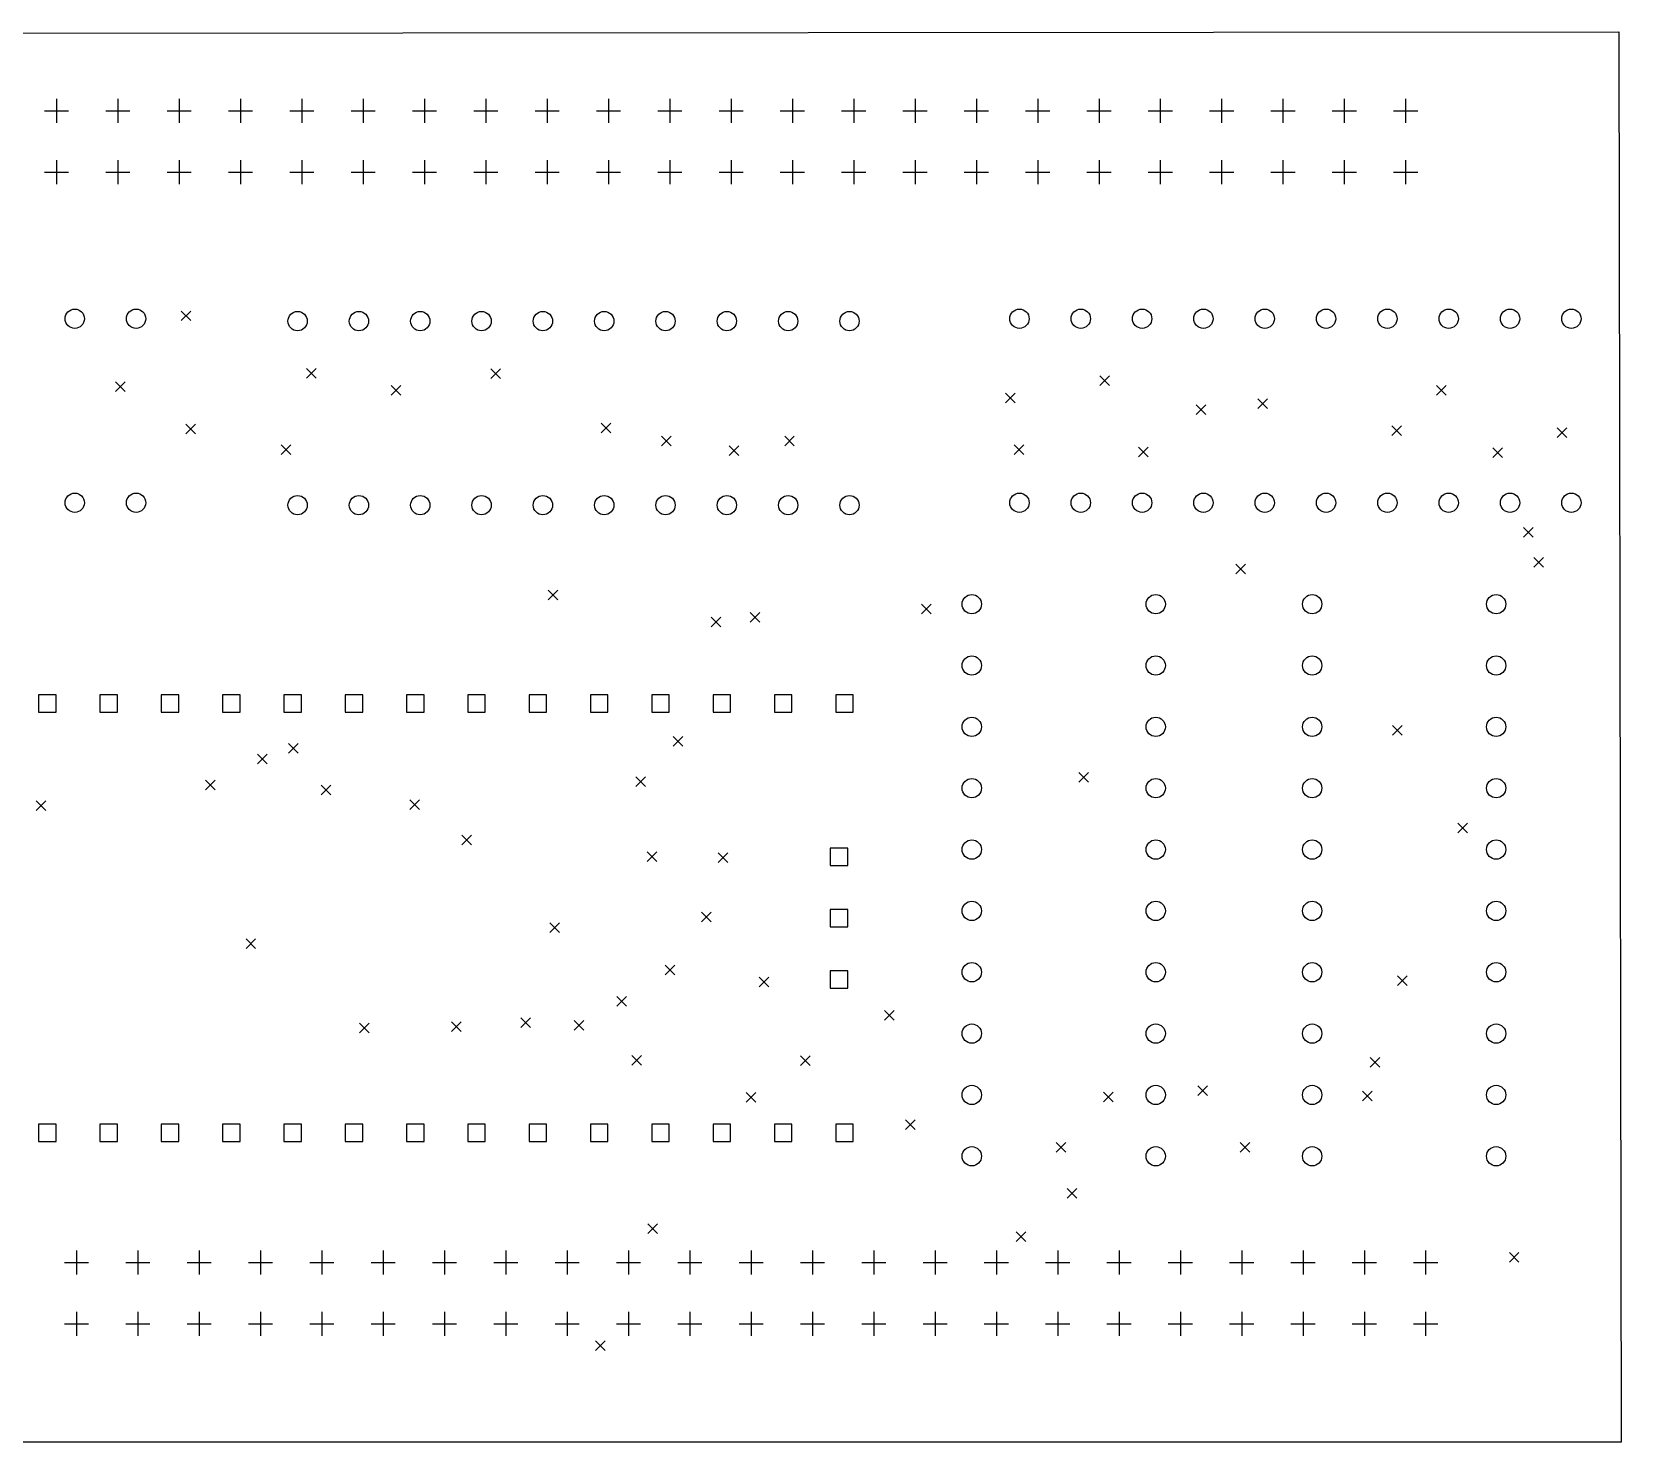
# Model space of a CAD drawing. Extents: x 79 to 212, y -156 to -79.
# Drawn here: x 146.6 to 212.4, y -137.3 to -78.9 of the extents above; entities that cross this region are included whole.
import ezdxf

# ---------------------------------------------------------------- set-up
doc = ezdxf.new("R2010")
doc.units = 0
doc.layers.add('BLACK', color=7, linetype='CONTINUOUS')

msp = doc.modelspace()

# ---------------------------------------------------------------- linework, layer by layer
at = {"layer": 'BLACK', "linetype": 'CONTINUOUS'}
for p, q in [((80, -79), (212.3, -78.9)), ((212.3, -78.9), (212.4, -137.3)), ((147.09, -82.1725), (148.09, -82.1725)), ((147.59, -81.6725), (147.59, -82.6725)), ((149.63, -82.1725), (150.63, -82.1725)), ((150.13, -81.6725), (150.13, -82.6725)), ((152.17, -82.1725), (153.17, -82.1725)), ((152.67, -81.6725), (152.67, -82.6725)), ((154.71, -82.1725), (155.71, -82.1725)), ((155.21, -81.6725), (155.21, -82.6725)), ((157.25, -82.1725), (158.25, -82.1725)), ((157.75, -81.6725), (157.75, -82.6725)), ((159.79, -82.1725), (160.79, -82.1725)), ((160.29, -81.6725), (160.29, -82.6725)), ((162.33, -82.1725), (163.33, -82.1725)), ((162.83, -81.6725), (162.83, -82.6725)), ((164.87, -82.1725), (165.87, -82.1725)), ((165.37, -81.6725), (165.37, -82.6725)), ((167.41, -82.1725), (168.41, -82.1725)), ((167.91, -81.6725), (167.91, -82.6725)), ((169.95, -82.1725), (170.95, -82.1725)), ((170.45, -81.6725), (170.45, -82.6725)), ((172.49, -82.1725), (173.49, -82.1725)), ((172.99, -81.6725), (172.99, -82.6725)), ((175.03, -82.1725), (176.03, -82.1725)), ((175.53, -81.6725), (175.53, -82.6725)), ((177.57, -82.1725), (178.57, -82.1725)), ((178.07, -81.6725), (178.07, -82.6725)), ((180.11, -82.1725), (181.11, -82.1725)), ((180.61, -81.6725), (180.61, -82.6725)), ((182.65, -82.1725), (183.65, -82.1725)), ((183.15, -81.6725), (183.15, -82.6725)), ((185.19, -82.1725), (186.19, -82.1725)), ((185.69, -81.6725), (185.69, -82.6725)), ((187.73, -82.1725), (188.73, -82.1725)), ((188.23, -81.6725), (188.23, -82.6725)), ((190.27, -82.1725), (191.27, -82.1725)), ((190.77, -81.6725), (190.77, -82.6725)), ((192.81, -82.1725), (193.81, -82.1725)), ((193.31, -81.6725), (193.31, -82.6725)), ((195.35, -82.1725), (196.35, -82.1725)), ((195.85, -81.6725), (195.85, -82.6725)), ((197.89, -82.1725), (198.89, -82.1725)), ((198.39, -81.6725), (198.39, -82.6725)), ((200.43, -82.1725), (201.43, -82.1725)), ((200.93, -81.6725), (200.93, -82.6725)), ((202.97, -82.1725), (203.97, -82.1725)), ((203.47, -81.6725), (203.47, -82.6725)), ((147.59, -84.2125), (147.59, -85.2125)), ((150.13, -84.2125), (150.13, -85.2125)), ((152.67, -84.2125), (152.67, -85.2125)), ((155.21, -84.2125), (155.21, -85.2125)), ((157.75, -84.2125), (157.75, -85.2125)), ((160.29, -84.2125), (160.29, -85.2125)), ((162.83, -84.2125), (162.83, -85.2125)), ((165.37, -84.2125), (165.37, -85.2125)), ((167.91, -84.2125), (167.91, -85.2125)), ((170.45, -84.2125), (170.45, -85.2125)), ((172.99, -84.2125), (172.99, -85.2125)), ((175.53, -84.2125), (175.53, -85.2125)), ((178.07, -84.2125), (178.07, -85.2125)), ((180.61, -84.2125), (180.61, -85.2125)), ((183.15, -84.2125), (183.15, -85.2125)), ((185.69, -84.2125), (185.69, -85.2125)), ((188.23, -84.2125), (188.23, -85.2125)), ((190.77, -84.2125), (190.77, -85.2125)), ((193.31, -84.2125), (193.31, -85.2125)), ((195.85, -84.2125), (195.85, -85.2125)), ((198.39, -84.2125), (198.39, -85.2125)), ((200.93, -84.2125), (200.93, -85.2125)), ((203.47, -84.2125), (203.47, -85.2125)), ((147.09, -84.7125), (148.09, -84.7125)), ((149.63, -84.7125), (150.63, -84.7125)), ((152.17, -84.7125), (153.17, -84.7125)), ((154.71, -84.7125), (155.71, -84.7125)), ((157.25, -84.7125), (158.25, -84.7125)), ((159.79, -84.7125), (160.79, -84.7125)), ((162.33, -84.7125), (163.33, -84.7125)), ((164.87, -84.7125), (165.87, -84.7125)), ((167.41, -84.7125), (168.41, -84.7125)), ((169.95, -84.7125), (170.95, -84.7125)), ((172.49, -84.7125), (173.49, -84.7125)), ((175.03, -84.7125), (176.03, -84.7125)), ((177.57, -84.7125), (178.57, -84.7125)), ((180.11, -84.7125), (181.11, -84.7125)), ((182.65, -84.7125), (183.65, -84.7125)), ((185.19, -84.7125), (186.19, -84.7125)), ((187.73, -84.7125), (188.73, -84.7125)), ((190.27, -84.7125), (191.27, -84.7125)), ((192.81, -84.7125), (193.81, -84.7125)), ((195.35, -84.7125), (196.35, -84.7125)), ((197.89, -84.7125), (198.89, -84.7125)), ((200.43, -84.7125), (201.43, -84.7125)), ((202.97, -84.7125), (203.97, -84.7125)), ((152.753, -90.4609), (153.153, -90.8609)), ((153.153, -90.4609), (152.753, -90.8609)), ((150.032, -93.3971), (150.432, -93.7971)), ((150.432, -93.3971), (150.032, -93.7971)), ((157.95, -92.8461), (158.35, -93.2461)), ((158.35, -92.8461), (157.95, -93.2461)), ((165.575, -92.852), (165.975, -93.252)), ((165.975, -92.852), (165.575, -93.252)), ((190.8, -93.15), (191.2, -93.55)), ((191.2, -93.15), (190.8, -93.55)), ((161.45, -93.55), (161.85, -93.95)), ((161.85, -93.55), (161.45, -93.95)), ((186.893, -93.8665), (187.293, -94.2665)), ((187.293, -93.8665), (186.893, -94.2665)), ((197.35, -94.1), (197.75, -94.5)), ((197.75, -94.1), (197.35, -94.5)), ((204.75, -93.55), (205.15, -93.95)), ((205.15, -93.55), (204.75, -93.95)), ((194.8, -94.35), (195.2, -94.75)), ((195.2, -94.35), (194.8, -94.75)), ((152.95, -95.15), (153.35, -95.55)), ((153.35, -95.15), (152.95, -95.55)), ((170.15, -95.1), (170.55, -95.5)), ((170.55, -95.1), (170.15, -95.5)), ((202.899, -95.2211), (203.299, -95.6211)), ((203.299, -95.2211), (202.899, -95.6211)), ((209.75, -95.3), (210.15, -95.7)), ((210.15, -95.3), (209.75, -95.7)), ((156.9, -96), (157.3, -96.4)), ((157.3, -96), (156.9, -96.4)), ((172.65, -95.65), (173.05, -96.05)), ((173.05, -95.65), (172.65, -96.05)), ((175.45, -96.05), (175.85, -96.45)), ((175.85, -96.05), (175.45, -96.45)), ((177.75, -95.65), (178.15, -96.05)), ((178.15, -95.65), (177.75, -96.05)), ((187.25, -96), (187.65, -96.4)), ((187.65, -96), (187.25, -96.4)), ((192.4, -96.1), (192.8, -96.5)), ((192.8, -96.1), (192.4, -96.5)), ((207.089, -96.1301), (207.489, -96.5301)), ((207.489, -96.1301), (207.089, -96.5301)), ((208.354, -99.4238), (208.754, -99.8238)), ((208.754, -99.4238), (208.354, -99.8238)), ((208.776, -100.663), (209.176, -101.063)), ((209.176, -100.663), (208.776, -101.063)), ((196.44, -100.95), (196.84, -101.35)), ((196.84, -100.95), (196.44, -101.35)), ((167.949, -102.027), (168.349, -102.427)), ((168.349, -102.027), (167.949, -102.427)), ((183.416, -102.603), (183.816, -103.003)), ((183.816, -102.603), (183.416, -103.003)), ((174.7, -103.143), (175.1, -103.543)), ((175.1, -103.143), (174.7, -103.543)), ((176.315, -102.941), (176.715, -103.341)), ((176.715, -102.941), (176.315, -103.341)), ((147.571, -106.349), (146.849, -106.349)), ((146.849, -106.349), (146.849, -107.071)), ((147.571, -107.071), (147.571, -106.349)), ((150.111, -106.349), (149.389, -106.349)), ((149.389, -106.349), (149.389, -107.071)), ((150.111, -107.071), (150.111, -106.349)), ((152.651, -106.349), (151.929, -106.349)), ((151.929, -106.349), (151.929, -107.071)), ((152.651, -107.071), (152.651, -106.349)), ((155.191, -106.349), (154.469, -106.349)), ((154.469, -106.349), (154.469, -107.071)), ((155.191, -107.071), (155.191, -106.349)), ((157.731, -106.349), (157.009, -106.349)), ((157.009, -106.349), (157.009, -107.071)), ((157.731, -107.071), (157.731, -106.349)), ((160.271, -106.349), (159.549, -106.349)), ((159.549, -106.349), (159.549, -107.071)), ((160.271, -107.071), (160.271, -106.349)), ((162.811, -106.349), (162.089, -106.349)), ((162.089, -106.349), (162.089, -107.071)), ((162.811, -107.071), (162.811, -106.349)), ((165.351, -106.349), (164.629, -106.349)), ((164.629, -106.349), (164.629, -107.071)), ((165.351, -107.071), (165.351, -106.349)), ((167.891, -106.349), (167.169, -106.349)), ((167.169, -106.349), (167.169, -107.071)), ((167.891, -107.071), (167.891, -106.349)), ((170.431, -106.349), (169.709, -106.349)), ((169.709, -106.349), (169.709, -107.071)), ((170.431, -107.071), (170.431, -106.349)), ((172.971, -106.349), (172.249, -106.349)), ((172.249, -106.349), (172.249, -107.071)), ((172.971, -107.071), (172.971, -106.349)), ((175.511, -106.349), (174.789, -106.349)), ((174.789, -106.349), (174.789, -107.071)), ((175.511, -107.071), (175.511, -106.349)), ((178.051, -106.349), (177.329, -106.349)), ((177.329, -106.349), (177.329, -107.071)), ((178.051, -107.071), (178.051, -106.349)), ((180.591, -106.349), (179.869, -106.349)), ((179.869, -106.349), (179.869, -107.071)), ((180.591, -107.071), (180.591, -106.349)), ((146.849, -107.071), (147.571, -107.071)), ((149.389, -107.071), (150.111, -107.071)), ((151.929, -107.071), (152.651, -107.071)), ((154.469, -107.071), (155.191, -107.071)), ((157.009, -107.071), (157.731, -107.071)), ((159.549, -107.071), (160.271, -107.071)), ((162.089, -107.071), (162.811, -107.071)), ((164.629, -107.071), (165.351, -107.071)), ((167.169, -107.071), (167.891, -107.071)), ((169.709, -107.071), (170.431, -107.071)), ((172.249, -107.071), (172.971, -107.071)), ((174.789, -107.071), (175.511, -107.071)), ((177.329, -107.071), (178.051, -107.071)), ((179.869, -107.071), (180.591, -107.071)), ((202.933, -107.626), (203.333, -108.026)), ((203.333, -107.626), (202.933, -108.026)), ((157.195, -108.367), (157.594, -108.767)), ((157.594, -108.367), (157.195, -108.767)), ((173.135, -108.078), (173.535, -108.478)), ((173.535, -108.078), (173.135, -108.478)), ((155.913, -108.817), (156.313, -109.217)), ((156.313, -108.817), (155.913, -109.217)), ((153.767, -109.883), (154.167, -110.283)), ((154.167, -109.883), (153.767, -110.283)), ((171.579, -109.75), (171.979, -110.15)), ((171.979, -109.75), (171.579, -110.15)), ((189.93, -109.572), (190.33, -109.971)), ((190.33, -109.572), (189.93, -109.971)), ((158.554, -110.089), (158.954, -110.489)), ((158.954, -110.089), (158.554, -110.489)), ((146.75, -110.75), (147.15, -111.15)), ((147.15, -110.75), (146.75, -111.15)), ((162.219, -110.707), (162.619, -111.107)), ((162.619, -110.707), (162.219, -111.107)), ((205.631, -111.662), (206.031, -112.062)), ((206.031, -111.662), (205.631, -112.062)), ((164.379, -112.163), (164.779, -112.563)), ((164.779, -112.163), (164.379, -112.563)), ((172.05, -112.85), (172.45, -113.25)), ((172.45, -112.85), (172.05, -113.25)), ((175, -112.9), (175.4, -113.3)), ((175.4, -112.9), (175, -113.3)), ((180.361, -112.699), (179.639, -112.699)), ((179.639, -112.699), (179.639, -113.421)), ((180.361, -113.421), (180.361, -112.699)), ((179.639, -113.421), (180.361, -113.421)), ((168.023, -115.793), (168.423, -116.193)), ((168.423, -115.793), (168.023, -116.193)), ((174.3, -115.35), (174.7, -115.75)), ((174.7, -115.35), (174.3, -115.75)), ((180.361, -115.239), (179.639, -115.239)), ((179.639, -115.239), (179.639, -115.961)), ((180.361, -115.961), (180.361, -115.239)), ((155.438, -116.461), (155.838, -116.861)), ((155.838, -116.461), (155.438, -116.861)), ((179.639, -115.961), (180.361, -115.961)), ((172.8, -117.55), (173.2, -117.95)), ((173.2, -117.55), (172.8, -117.95)), ((180.361, -117.779), (179.639, -117.779)), ((179.639, -117.779), (179.639, -118.501)), ((180.361, -118.501), (180.361, -117.779)), ((176.7, -118.05), (177.1, -118.45)), ((177.1, -118.05), (176.7, -118.45)), ((179.639, -118.501), (180.361, -118.501)), ((203.139, -117.995), (203.539, -118.395)), ((203.539, -117.995), (203.139, -118.395)), ((170.8, -118.85), (171.2, -119.25)), ((171.2, -118.85), (170.8, -119.25)), ((166.819, -119.735), (167.219, -120.135)), ((167.219, -119.735), (166.819, -120.135)), ((181.885, -119.422), (182.285, -119.822)), ((182.285, -119.422), (181.885, -119.822)), ((160.141, -119.955), (160.54, -120.355)), ((160.54, -119.955), (160.141, -120.355)), ((163.955, -119.897), (164.355, -120.297)), ((164.355, -119.897), (163.955, -120.297)), ((169.03, -119.839), (169.43, -120.239)), ((169.43, -119.839), (169.03, -120.239)), ((171.424, -121.286), (171.824, -121.686)), ((171.824, -121.286), (171.424, -121.686)), ((178.4, -121.3), (178.8, -121.7)), ((178.8, -121.3), (178.4, -121.7)), ((201.996, -121.37), (202.396, -121.77)), ((202.396, -121.37), (201.996, -121.77)), ((176.158, -122.816), (176.558, -123.216)), ((176.558, -122.816), (176.158, -123.216)), ((190.95, -122.8), (191.35, -123.2)), ((191.35, -122.8), (190.95, -123.2)), ((194.865, -122.542), (195.265, -122.942)), ((195.265, -122.542), (194.865, -122.942)), ((201.685, -122.764), (202.085, -123.164)), ((202.085, -122.764), (201.685, -123.164)), ((147.571, -124.129), (146.849, -124.129)), ((146.849, -124.129), (146.849, -124.851)), ((147.571, -124.851), (147.571, -124.129)), ((150.111, -124.129), (149.389, -124.129)), ((149.389, -124.129), (149.389, -124.851)), ((150.111, -124.851), (150.111, -124.129)), ((152.651, -124.129), (151.929, -124.129)), ((151.929, -124.129), (151.929, -124.851)), ((152.651, -124.851), (152.651, -124.129)), ((155.191, -124.129), (154.469, -124.129)), ((154.469, -124.129), (154.469, -124.851)), ((155.191, -124.851), (155.191, -124.129)), ((157.731, -124.129), (157.009, -124.129)), ((157.009, -124.129), (157.009, -124.851)), ((157.731, -124.851), (157.731, -124.129)), ((160.271, -124.129), (159.549, -124.129)), ((159.549, -124.129), (159.549, -124.851)), ((160.271, -124.851), (160.271, -124.129)), ((162.811, -124.129), (162.089, -124.129)), ((162.089, -124.129), (162.089, -124.851)), ((162.811, -124.851), (162.811, -124.129)), ((165.351, -124.129), (164.629, -124.129)), ((164.629, -124.129), (164.629, -124.851)), ((165.351, -124.851), (165.351, -124.129)), ((167.891, -124.129), (167.169, -124.129)), ((167.169, -124.129), (167.169, -124.851)), ((167.891, -124.851), (167.891, -124.129)), ((170.431, -124.129), (169.709, -124.129)), ((169.709, -124.129), (169.709, -124.851)), ((170.431, -124.851), (170.431, -124.129)), ((172.971, -124.129), (172.249, -124.129)), ((172.249, -124.129), (172.249, -124.851)), ((172.971, -124.851), (172.971, -124.129)), ((175.511, -124.129), (174.789, -124.129)), ((174.789, -124.129), (174.789, -124.851)), ((175.511, -124.851), (175.511, -124.129)), ((178.051, -124.129), (177.329, -124.129)), ((177.329, -124.129), (177.329, -124.851)), ((178.051, -124.851), (178.051, -124.129)), ((180.591, -124.129), (179.869, -124.129)), ((179.869, -124.129), (179.869, -124.851)), ((180.591, -124.851), (180.591, -124.129)), ((182.75, -123.95), (183.15, -124.35)), ((183.15, -123.95), (182.75, -124.35)), ((146.849, -124.851), (147.571, -124.851)), ((149.389, -124.851), (150.111, -124.851)), ((151.929, -124.851), (152.651, -124.851)), ((154.469, -124.851), (155.191, -124.851)), ((157.009, -124.851), (157.731, -124.851)), ((159.549, -124.851), (160.271, -124.851)), ((162.089, -124.851), (162.811, -124.851)), ((164.629, -124.851), (165.351, -124.851)), ((167.169, -124.851), (167.891, -124.851)), ((169.709, -124.851), (170.431, -124.851)), ((172.249, -124.851), (172.971, -124.851)), ((174.789, -124.851), (175.511, -124.851)), ((177.329, -124.851), (178.051, -124.851)), ((179.869, -124.851), (180.591, -124.851)), ((188.999, -124.896), (189.399, -125.296)), ((189.399, -124.896), (188.999, -125.296)), ((196.612, -124.89), (197.012, -125.29)), ((197.012, -124.89), (196.612, -125.29)), ((189.449, -126.798), (189.849, -127.198)), ((189.849, -126.798), (189.449, -127.198)), ((172.084, -128.255), (172.484, -128.655)), ((172.484, -128.255), (172.084, -128.655)), ((187.343, -128.583), (187.743, -128.983)), ((187.743, -128.583), (187.343, -128.983)), ((148.42, -129.36), (148.42, -130.36)), ((150.96, -129.36), (150.96, -130.36)), ((153.5, -129.36), (153.5, -130.36)), ((156.04, -129.36), (156.04, -130.36)), ((158.58, -129.36), (158.58, -130.36)), ((161.12, -129.36), (161.12, -130.36)), ((163.66, -129.36), (163.66, -130.36)), ((166.2, -129.36), (166.2, -130.36)), ((168.74, -129.36), (168.74, -130.36)), ((171.28, -129.36), (171.28, -130.36)), ((173.82, -129.36), (173.82, -130.36)), ((176.36, -129.36), (176.36, -130.36)), ((178.9, -129.36), (178.9, -130.36)), ((181.44, -129.36), (181.44, -130.36)), ((183.98, -129.36), (183.98, -130.36)), ((186.52, -129.36), (186.52, -130.36)), ((189.06, -129.36), (189.06, -130.36)), ((191.6, -129.36), (191.6, -130.36)), ((194.14, -129.36), (194.14, -130.36)), ((196.68, -129.36), (196.68, -130.36)), ((199.22, -129.36), (199.22, -130.36)), ((201.76, -129.36), (201.76, -130.36)), ((204.3, -129.36), (204.3, -130.36)), ((207.766, -129.443), (208.166, -129.843)), ((208.166, -129.443), (207.766, -129.843)), ((147.92, -129.86), (148.92, -129.86)), ((150.46, -129.86), (151.46, -129.86)), ((153, -129.86), (154, -129.86)), ((155.54, -129.86), (156.54, -129.86)), ((158.08, -129.86), (159.08, -129.86)), ((160.62, -129.86), (161.62, -129.86)), ((163.16, -129.86), (164.16, -129.86)), ((165.7, -129.86), (166.7, -129.86)), ((168.24, -129.86), (169.24, -129.86)), ((170.78, -129.86), (171.78, -129.86)), ((173.32, -129.86), (174.32, -129.86)), ((175.86, -129.86), (176.86, -129.86)), ((178.4, -129.86), (179.4, -129.86)), ((180.94, -129.86), (181.94, -129.86)), ((183.48, -129.86), (184.48, -129.86)), ((186.02, -129.86), (187.02, -129.86)), ((188.56, -129.86), (189.56, -129.86)), ((191.1, -129.86), (192.1, -129.86)), ((193.64, -129.86), (194.64, -129.86)), ((196.18, -129.86), (197.18, -129.86)), ((198.72, -129.86), (199.72, -129.86)), ((201.26, -129.86), (202.26, -129.86)), ((203.8, -129.86), (204.8, -129.86)), ((148.42, -131.9), (148.42, -132.9)), ((150.96, -131.9), (150.96, -132.9)), ((153.5, -131.9), (153.5, -132.9)), ((156.04, -131.9), (156.04, -132.9)), ((158.58, -131.9), (158.58, -132.9)), ((161.12, -131.9), (161.12, -132.9)), ((163.66, -131.9), (163.66, -132.9)), ((166.2, -131.9), (166.2, -132.9)), ((168.74, -131.9), (168.74, -132.9)), ((171.28, -131.9), (171.28, -132.9)), ((173.82, -131.9), (173.82, -132.9)), ((176.36, -131.9), (176.36, -132.9)), ((178.9, -131.9), (178.9, -132.9)), ((181.44, -131.9), (181.44, -132.9)), ((183.98, -131.9), (183.98, -132.9)), ((186.52, -131.9), (186.52, -132.9)), ((189.06, -131.9), (189.06, -132.9)), ((191.6, -131.9), (191.6, -132.9)), ((194.14, -131.9), (194.14, -132.9)), ((196.68, -131.9), (196.68, -132.9)), ((199.22, -131.9), (199.22, -132.9)), ((201.76, -131.9), (201.76, -132.9)), ((204.3, -131.9), (204.3, -132.9)), ((147.92, -132.4), (148.92, -132.4)), ((150.46, -132.4), (151.46, -132.4)), ((153, -132.4), (154, -132.4)), ((155.54, -132.4), (156.54, -132.4)), ((158.08, -132.4), (159.08, -132.4)), ((160.62, -132.4), (161.62, -132.4)), ((163.16, -132.4), (164.16, -132.4)), ((165.7, -132.4), (166.7, -132.4)), ((168.24, -132.4), (169.24, -132.4)), ((170.78, -132.4), (171.78, -132.4)), ((173.32, -132.4), (174.32, -132.4)), ((175.86, -132.4), (176.86, -132.4)), ((178.4, -132.4), (179.4, -132.4)), ((180.94, -132.4), (181.94, -132.4)), ((183.48, -132.4), (184.48, -132.4)), ((186.02, -132.4), (187.02, -132.4)), ((188.56, -132.4), (189.56, -132.4)), ((191.1, -132.4), (192.1, -132.4)), ((193.64, -132.4), (194.64, -132.4)), ((196.18, -132.4), (197.18, -132.4)), ((198.72, -132.4), (199.72, -132.4)), ((201.26, -132.4), (202.26, -132.4)), ((203.8, -132.4), (204.8, -132.4)), ((169.916, -133.1), (170.316, -133.5)), ((170.316, -133.1), (169.916, -133.5)), ((212.4, -137.3), (80, -137.3))]:
    msp.add_line(p, q, dxfattribs=at)
at = {"layer": 'BLACK'}
for centre in [(148.345, -90.78), (150.885, -90.78), (157.575, -90.88), (160.115, -90.88), (162.655, -90.88), (165.195, -90.88), (167.735, -90.88), (170.275, -90.88), (172.815, -90.88), (175.355, -90.88), (177.895, -90.88), (180.435, -90.88), (187.475, -90.78), (190.015, -90.78), (192.555, -90.78), (195.095, -90.78), (197.635, -90.78), (200.175, -90.78), (202.715, -90.78), (205.255, -90.78), (207.795, -90.78), (210.335, -90.78), (148.345, -98.4), (150.885, -98.4), (187.475, -98.4), (190.015, -98.4), (192.555, -98.4), (195.095, -98.4), (197.635, -98.4), (200.175, -98.4), (202.715, -98.4), (205.255, -98.4), (207.795, -98.4), (210.335, -98.4), (157.575, -98.5), (160.115, -98.5), (162.655, -98.5), (165.195, -98.5), (167.735, -98.5), (170.275, -98.5), (172.815, -98.5), (175.355, -98.5), (177.895, -98.5), (180.435, -98.5), (185.5, -102.6), (193.12, -102.6), (199.6, -102.6), (207.22, -102.6), (185.5, -105.14), (193.12, -105.14), (199.6, -105.14), (207.22, -105.14), (185.5, -107.68), (193.12, -107.68), (199.6, -107.68), (207.22, -107.68), (185.5, -110.22), (193.12, -110.22), (199.6, -110.22), (207.22, -110.22), (185.5, -112.76), (193.12, -112.76), (199.6, -112.76), (207.22, -112.76), (185.5, -115.3), (193.12, -115.3), (199.6, -115.3), (207.22, -115.3), (185.5, -117.84), (193.12, -117.84), (199.6, -117.84), (207.22, -117.84), (185.5, -120.38), (193.12, -120.38), (199.6, -120.38), (207.22, -120.38), (185.5, -122.92), (193.12, -122.92), (199.6, -122.92), (207.22, -122.92), (185.5, -125.46), (193.12, -125.46), (199.6, -125.46), (207.22, -125.46)]:
    msp.add_circle(centre, 0.4, dxfattribs=at)

doc.saveas('drawing.dxf')
